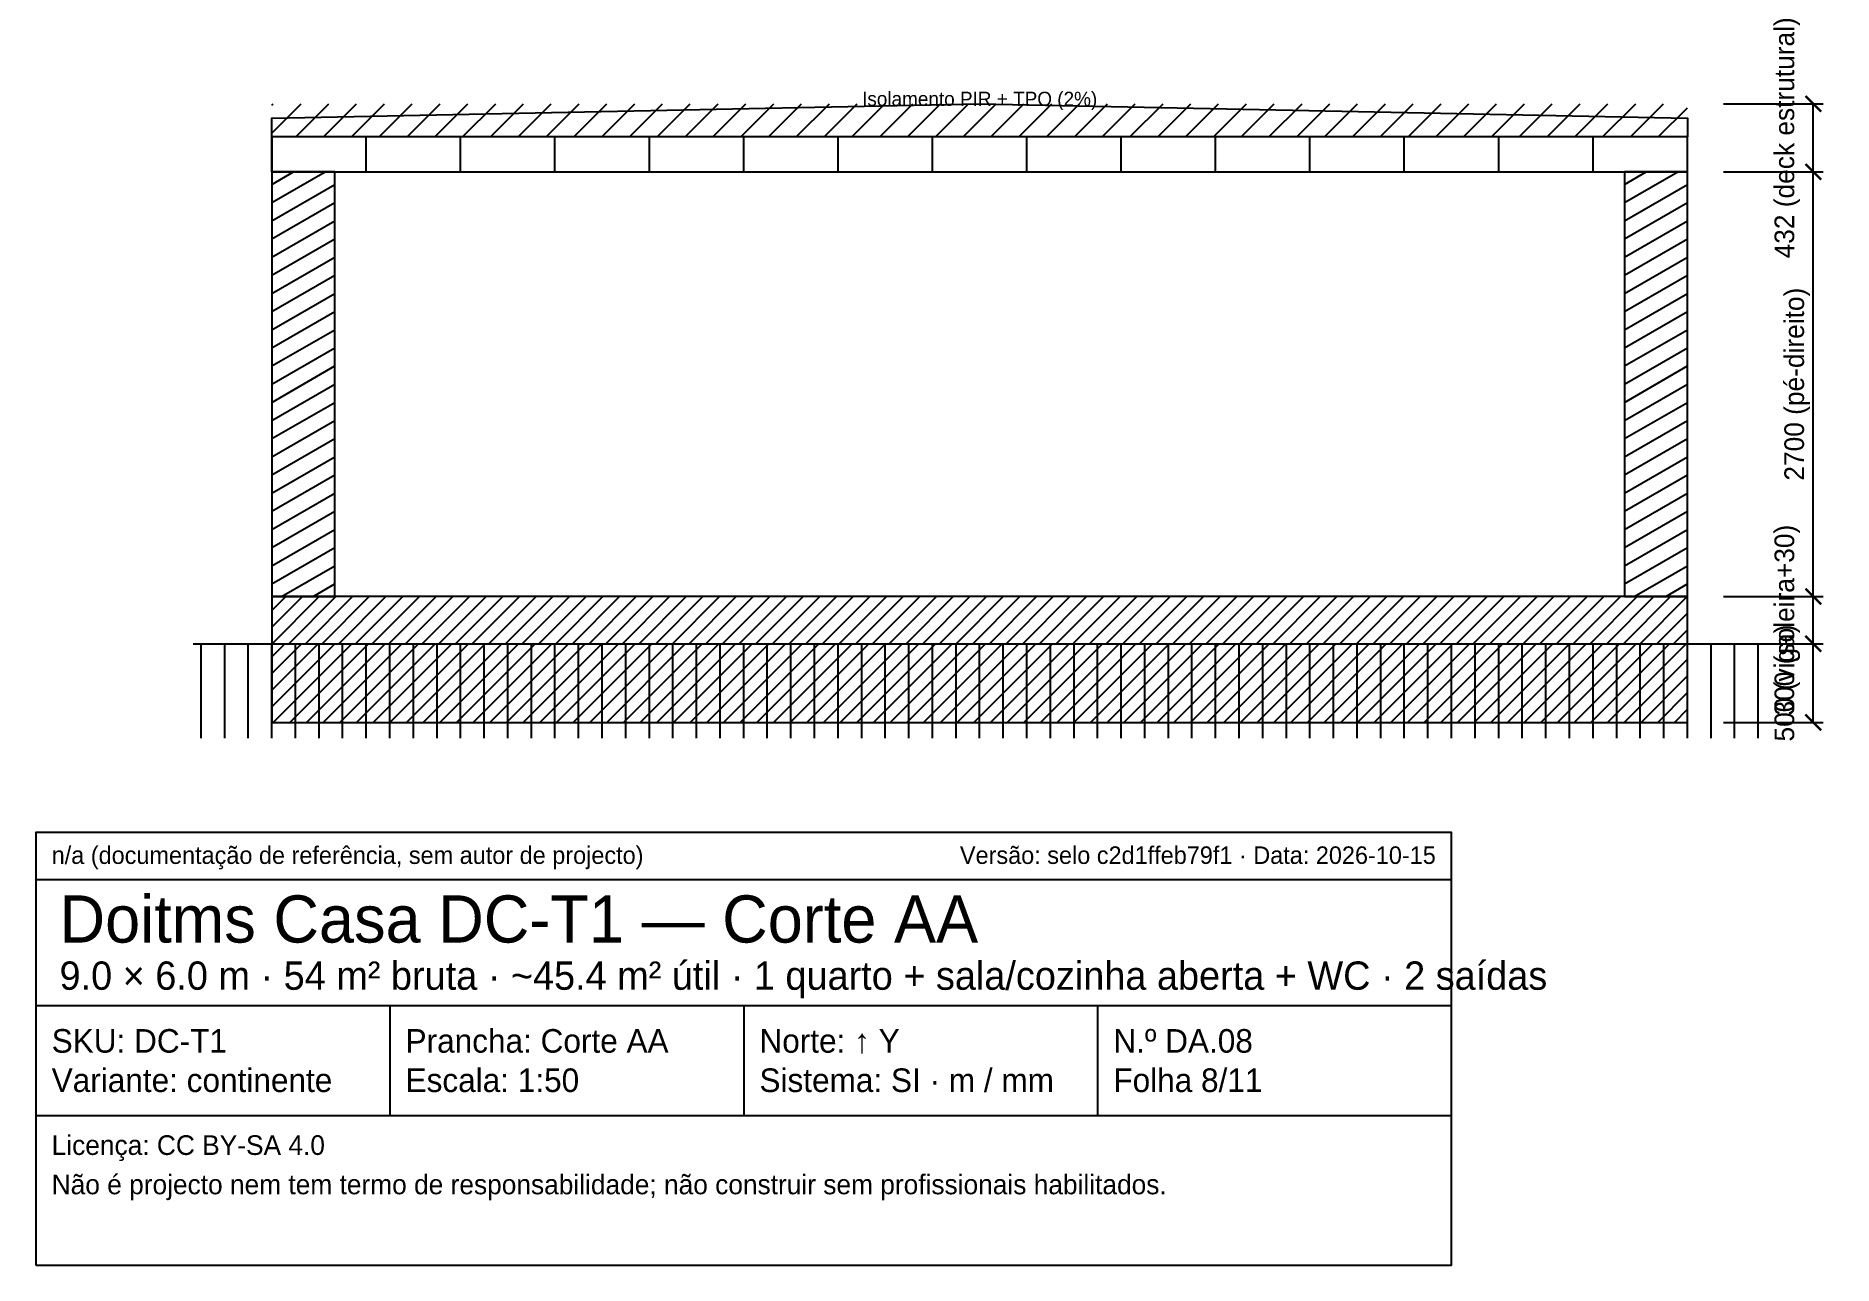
# Model space of a CAD drawing. Header units: millimetres. Extents: x -1500 to 9926, y -4250 to 3564.
import ezdxf
from ezdxf.enums import TextEntityAlignment as Align

# ---------------------------------------------------------------- set-up
doc = ezdxf.new("R2010")
doc.units = ezdxf.units.MM
for name, color, linetype in [('DC-COTAS', 1, 'CONTINUOUS'), ('DC-DECK', 8, 'CONTINUOUS'), ('DC-HACHURA', 9, 'CONTINUOUS'), ('DC-LGSF-VIGAS', 5, 'CONTINUOUS'), ('DC-PAREDES-EXT', 7, 'CONTINUOUS'), ('DC-PAREDES-INT', 7, 'CONTINUOUS'), ('DC-PAVIMENTO', 8, 'CONTINUOUS'), ('DC-TERRENO', 8, 'CONTINUOUS'), ('DC-TITULO', 7, 'CONTINUOUS')]:
    doc.layers.add(name, color=color, linetype=linetype)
doc.dimstyles.new('DOITMS', dxfattribs={"dimtxt": 125, "dimasz": 100, "dimexe": 62.5, "dimexo": 30, "dimgap": 40, "dimtad": 1, "dimdec": 0, "dimblk": 'ARCHTICK', "dimcen": 2.5, "dimclrd": 256, "dimclre": 256, "dimclrt": 256, "dimazin": 3, "dimtfac": 1, "dimtmove": 0, "dimatfit": 3})

# ---------------------------------------------------------------- blocks, each defined once
blk = doc.blocks.new('_ARCHTICK')
at = {"color": 0, "linetype": 'BYBLOCK', "const_width": 0.15}
blk.add_lwpolyline([(-0.5, -0.5), (0.5, 0.5)], dxfattribs=at)

msp = doc.modelspace()

# ---------------------------------------------------------------- linework, layer by layer
at = {"layer": 'DC-DECK'}
for p, q in [((0, 2946.4), (185.6, 3132)), ((0, 3123.2), (8.8, 3132)), ((152.4, 2922), (362.4, 3132)), ((329.1, 2922), (539.1, 3132)), ((505.9, 2922), (715.9, 3132)), ((682.7, 2922), (892.7, 3132)), ((859.5, 2922), (1069.5, 3132)), ((1036.2, 2922), (1246.2, 3132)), ((1213, 2922), (1423, 3132)), ((1389.8, 2922), (1599.8, 3132)), ((1566.6, 2922), (1776.6, 3132)), ((1743.3, 2922), (1953.3, 3132)), ((1920.1, 2922), (2130.1, 3132)), ((2096.9, 2922), (2306.9, 3132)), ((2273.7, 2922), (2483.7, 3132)), ((2450.5, 2922), (2660.5, 3132)), ((2627.2, 2922), (2837.2, 3132)), ((2804, 2922), (3014, 3132)), ((2980.8, 2922), (3190.8, 3132)), ((3157.6, 2922), (3367.6, 3132)), ((3334.3, 2922), (3544.3, 3132)), ((3511.1, 2922), (3721.1, 3132)), ((3687.9, 2922), (3897.9, 3132)), ((3864.7, 2922), (4074.7, 3132)), ((4041.4, 2922), (4251.4, 3132)), ((4218.2, 2922), (4428.2, 3132)), ((4395, 2922), (4605, 3132)), ((4571.8, 2922), (4781.8, 3132)), ((4748.6, 2922), (4958.6, 3132)), ((4925.3, 2922), (5135.3, 3132)), ((5102.1, 2922), (5312.1, 3132)), ((5278.9, 2922), (5488.9, 3132)), ((5455.7, 2922), (5665.7, 3132)), ((5632.4, 2922), (5842.4, 3132)), ((5809.2, 2922), (6019.2, 3132)), ((5986, 2922), (6196, 3132)), ((6162.8, 2922), (6372.8, 3132)), ((6339.5, 2922), (6549.5, 3132)), ((6516.3, 2922), (6726.3, 3132)), ((6693.1, 2922), (6903.1, 3132)), ((6869.9, 2922), (7079.9, 3132)), ((7046.7, 2922), (7256.7, 3132)), ((7223.4, 2922), (7433.4, 3132)), ((7400.2, 2922), (7610.2, 3132)), ((7577, 2922), (7787, 3132)), ((7753.8, 2922), (7963.8, 3132)), ((7930.5, 2922), (8140.5, 3132)), ((8107.3, 2922), (8317.3, 3132)), ((8284.1, 2922), (8494.1, 3132)), ((8460.9, 2922), (8670.9, 3132)), ((8637.6, 2922), (8847.6, 3132)), ((8814.4, 2922), (9000, 3107.6)), ((0, 2700), (0, 2922)), ((600, 2700), (600, 2922)), ((1200, 2700), (1200, 2922)), ((1800, 2700), (1800, 2922)), ((2400, 2700), (2400, 2922)), ((3000, 2700), (3000, 2922)), ((3600, 2700), (3600, 2922)), ((4200, 2700), (4200, 2922)), ((4800, 2700), (4800, 2922)), ((5400, 2700), (5400, 2922)), ((6000, 2700), (6000, 2922)), ((6600, 2700), (6600, 2922)), ((7200, 2700), (7200, 2922)), ((7800, 2700), (7800, 2922)), ((8400, 2700), (8400, 2922)), ((8991.2, 2922), (9000, 2930.8)), ((9000, 2700), (9000, 2922))]:
    msp.add_line(p, q, dxfattribs=at)
for points in [[(0, 2922), (0, 3042), (4500, 3132), (9000, 3042), (9000, 2922)], [(0, 2700), (9000, 2700), (9000, 2922), (0, 2922)]]:
    msp.add_lwpolyline(points, close=True, dxfattribs=at)
at = {"layer": 'DC-HACHURA'}
for p, q in [((0, 2504.7), (338.3, 2700)), ((0, 2620.2), (138.3, 2700)), ((8600, 2504.7), (8938.3, 2700)), ((8600, 2620.2), (8738.3, 2700)), ((0, 2389.2), (400, 2620.2)), ((8600, 2389.2), (9000, 2620.2)), ((0, 2273.8), (400, 2504.7)), ((8600, 2273.8), (9000, 2504.7)), ((0, 2158.3), (400, 2389.2)), ((8600, 2158.3), (9000, 2389.2)), ((0, 2042.8), (400, 2273.8)), ((8600, 2042.8), (9000, 2273.8)), ((0, 1927.4), (400, 2158.3)), ((8600, 1927.4), (9000, 2158.3)), ((0, 1811.9), (400, 2042.8)), ((8600, 1811.9), (9000, 2042.8)), ((0, 1696.4), (400, 1927.4)), ((8600, 1696.4), (9000, 1927.4)), ((0, 1580.9), (400, 1811.9)), ((8600, 1580.9), (9000, 1811.9)), ((0, 1465.5), (400, 1696.4)), ((8600, 1465.5), (9000, 1696.4)), ((0, 1350), (400, 1580.9)), ((8600, 1350), (9000, 1580.9)), ((0, 1234.5), (400, 1465.5)), ((8600, 1234.5), (9000, 1465.5)), ((0, 1119.1), (400, 1350)), ((8600, 1119.1), (9000, 1350)), ((0, 1003.6), (400, 1234.5)), ((8600, 1003.6), (9000, 1234.5)), ((0, 888.1), (400, 1119.1)), ((8600, 888.1), (9000, 1119.1)), ((0, 772.6), (400, 1003.6)), ((8600, 772.6), (9000, 1003.6)), ((0, 657.2), (400, 888.1)), ((8600, 657.2), (9000, 888.1)), ((0, 541.7), (400, 772.6)), ((8600, 541.7), (9000, 772.6)), ((0, 426.2), (400, 657.2)), ((8600, 426.2), (9000, 657.2)), ((0, 310.8), (400, 541.7)), ((8600, 310.8), (9000, 541.7)), ((0, 195.3), (400, 426.2)), ((8600, 195.3), (9000, 426.2)), ((0, 79.8), (400, 310.8)), ((8600, 79.8), (9000, 310.8)), ((61.7, 0), (400, 195.3)), ((8661.7, 0), (9000, 195.3)), ((0, -195.2), (195.2, 0)), ((0, -89.2), (89.2, 0)), ((1.3, -300), (301.3, 0)), ((107.4, -300), (407.4, 0)), ((213.4, -300), (513.4, 0)), ((261.7, 0), (400, 79.8)), ((319.5, -300), (619.5, 0)), ((425.6, -300), (725.6, 0)), ((531.6, -300), (831.6, 0)), ((637.7, -300), (937.7, 0)), ((743.8, -300), (1043.8, 0)), ((849.8, -300), (1149.8, 0)), ((955.9, -300), (1255.9, 0)), ((1062, -300), (1362, 0)), ((1168, -300), (1468, 0)), ((1274.1, -300), (1574.1, 0)), ((1380.2, -300), (1680.2, 0)), ((1486.2, -300), (1786.2, 0)), ((1592.3, -300), (1892.3, 0)), ((1698.3, -300), (1998.3, 0)), ((1804.4, -300), (2104.4, 0)), ((1910.5, -300), (2210.5, 0)), ((2016.5, -300), (2316.5, 0)), ((2122.6, -300), (2422.6, 0)), ((2228.7, -300), (2528.7, 0)), ((2334.7, -300), (2634.7, 0)), ((2440.8, -300), (2740.8, 0)), ((2546.9, -300), (2846.9, 0)), ((2652.9, -300), (2952.9, 0)), ((2759, -300), (3059, 0)), ((2865.1, -300), (3165.1, 0)), ((2971.1, -300), (3271.1, 0)), ((3077.2, -300), (3377.2, 0)), ((3183.3, -300), (3483.3, 0)), ((3289.3, -300), (3589.3, 0)), ((3395.4, -300), (3695.4, 0)), ((3501.5, -300), (3801.5, 0)), ((3607.5, -300), (3907.5, 0)), ((3713.6, -300), (4013.6, 0)), ((3819.7, -300), (4119.7, 0)), ((3925.7, -300), (4225.7, 0)), ((4031.8, -300), (4331.8, 0)), ((4137.9, -300), (4437.9, 0)), ((4456.1, -300), (4756.1, 0)), ((4562.1, -300), (4862.1, 0)), ((4668.2, -300), (4968.2, 0)), ((4774.3, -300), (5074.3, 0)), ((4880.3, -300), (5180.3, 0)), ((4986.4, -300), (5286.4, 0)), ((5092.5, -300), (5392.5, 0)), ((5198.5, -300), (5498.5, 0)), ((5304.6, -300), (5604.6, 0)), ((5410.7, -300), (5710.7, 0)), ((5516.7, -300), (5816.7, 0)), ((5622.8, -300), (5922.8, 0)), ((5834.9, -300), (6134.9, 0)), ((5941, -300), (6241, 0)), ((6153.1, -300), (6453.1, 0)), ((6259.2, -300), (6559.2, 0)), ((6365.3, -300), (6665.3, 0)), ((6471.3, -300), (6771.3, 0)), ((6683.5, -300), (6983.5, 0)), ((6789.5, -300), (7089.5, 0)), ((6895.6, -300), (7195.6, 0)), ((7001.7, -300), (7301.7, 0)), ((7107.7, -300), (7407.7, 0)), ((7213.8, -300), (7513.8, 0)), ((7319.8, -300), (7619.8, 0)), ((7425.9, -300), (7725.9, 0)), ((7532, -300), (7832, 0)), ((7638, -300), (7938, 0)), ((7744.1, -300), (8044.1, 0)), ((7850.2, -300), (8150.2, 0)), ((7956.2, -300), (8256.2, 0)), ((8062.3, -300), (8362.3, 0)), ((8168.4, -300), (8468.4, 0)), ((8274.4, -300), (8574.4, 0)), ((8380.5, -300), (8680.5, 0)), ((8486.6, -300), (8786.6, 0)), ((8592.6, -300), (8892.6, 0)), ((8698.7, -300), (8998.7, 0)), ((8861.7, 0), (9000, 79.8)), ((4243.9, -300), (4543.9, 0)), ((4350, -300), (4650, 0)), ((5728.9, -300), (6028.9, 0)), ((6047.1, -300), (6347.1, 0)), ((6577.4, -300), (6877.4, 0)), ((8804.8, -300), (9000, -104.8)), ((8910.8, -300), (9000, -210.8)), ((-450, -900), (-450, -300)), ((-300, -900), (-300, -300)), ((-150, -900), (-150, -300)), ((0, -900), (0, -300)), ((0, -701.3), (401.3, -300)), ((0, -595.2), (295.2, -300)), ((0, -489.2), (189.2, -300)), ((0, -383.1), (83.1, -300)), ((7.4, -800), (507.4, -300)), ((113.4, -800), (613.4, -300)), ((150, -900), (150, -300)), ((219.5, -800), (719.5, -300)), ((300, -900), (300, -300)), ((325.6, -800), (825.6, -300)), ((431.6, -800), (931.6, -300)), ((450, -900), (450, -300)), ((537.7, -800), (1037.7, -300)), ((600, -900), (600, -300)), ((643.8, -800), (1143.8, -300)), ((749.8, -800), (1249.8, -300)), ((750, -900), (750, -300)), ((855.9, -800), (1355.9, -300)), ((900, -900), (900, -300)), ((962, -800), (1462, -300)), ((1050, -900), (1050, -300)), ((1068, -800), (1568, -300)), ((1174.1, -800), (1674.1, -300)), ((1200, -900), (1200, -300)), ((1280.2, -800), (1780.2, -300)), ((1350, -900), (1350, -300)), ((1386.2, -800), (1886.2, -300)), ((1492.3, -800), (1992.3, -300)), ((1500, -900), (1500, -300)), ((1598.3, -800), (2098.3, -300)), ((1650, -900), (1650, -300)), ((1704.4, -800), (2204.4, -300)), ((1800, -900), (1800, -300)), ((1810.5, -800), (2310.5, -300)), ((1916.5, -800), (2416.5, -300)), ((1950, -900), (1950, -300)), ((2022.6, -800), (2522.6, -300)), ((2100, -900), (2100, -300)), ((2128.7, -800), (2628.7, -300)), ((2234.7, -800), (2734.7, -300)), ((2250, -900), (2250, -300)), ((2340.8, -800), (2840.8, -300)), ((2400, -900), (2400, -300)), ((2446.9, -800), (2946.9, -300)), ((2550, -900), (2550, -300)), ((2552.9, -800), (3052.9, -300)), ((2659, -800), (3159, -300)), ((2700, -900), (2700, -300)), ((2765.1, -800), (3265.1, -300)), ((2850, -900), (2850, -300)), ((2871.1, -800), (3371.1, -300)), ((2977.2, -800), (3477.2, -300)), ((3000, -900), (3000, -300)), ((3083.3, -800), (3583.3, -300)), ((3150, -900), (3150, -300)), ((3189.3, -800), (3689.3, -300)), ((3295.4, -800), (3795.4, -300)), ((3300, -900), (3300, -300)), ((3401.5, -800), (3901.5, -300)), ((3450, -900), (3450, -300)), ((3507.5, -800), (4007.5, -300)), ((3600, -900), (3600, -300)), ((3613.6, -800), (4113.6, -300)), ((3719.7, -800), (4219.7, -300)), ((3750, -900), (3750, -300)), ((3825.7, -800), (4325.7, -300)), ((3900, -900), (3900, -300)), ((3931.8, -800), (4431.8, -300)), ((4037.9, -800), (4537.9, -300)), ((4050, -900), (4050, -300)), ((4143.9, -800), (4643.9, -300)), ((4200, -900), (4200, -300)), ((4250, -800), (4750, -300)), ((4350, -900), (4350, -300)), ((4356.1, -800), (4856.1, -300)), ((4462.1, -800), (4962.1, -300)), ((4500, -900), (4500, -300)), ((4568.2, -800), (5068.2, -300)), ((4650, -900), (4650, -300)), ((4674.3, -800), (5174.3, -300)), ((4780.3, -800), (5280.3, -300)), ((4800, -900), (4800, -300)), ((4886.4, -800), (5386.4, -300)), ((4950, -900), (4950, -300)), ((4992.5, -800), (5492.5, -300)), ((5098.5, -800), (5598.5, -300)), ((5100, -900), (5100, -300)), ((5204.6, -800), (5704.6, -300)), ((5250, -900), (5250, -300)), ((5310.7, -800), (5810.7, -300)), ((5400, -900), (5400, -300)), ((5416.7, -800), (5916.7, -300)), ((5522.8, -800), (6022.8, -300)), ((5550, -900), (5550, -300)), ((5628.9, -800), (6128.9, -300)), ((5700, -900), (5700, -300)), ((5734.9, -800), (6234.9, -300)), ((5841, -800), (6341, -300)), ((5850, -900), (5850, -300)), ((5947.1, -800), (6447.1, -300)), ((6000, -900), (6000, -300)), ((6053.1, -800), (6553.1, -300)), ((6150, -900), (6150, -300)), ((6159.2, -800), (6659.2, -300)), ((6265.3, -800), (6765.3, -300)), ((6300, -900), (6300, -300)), ((6371.3, -800), (6871.3, -300)), ((6450, -900), (6450, -300)), ((6477.4, -800), (6977.4, -300)), ((6583.5, -800), (7083.5, -300)), ((6600, -900), (6600, -300)), ((6689.5, -800), (7189.5, -300)), ((6750, -900), (6750, -300)), ((6795.6, -800), (7295.6, -300)), ((6900, -900), (6900, -300)), ((6901.7, -800), (7401.7, -300)), ((7007.7, -800), (7507.7, -300)), ((7050, -900), (7050, -300)), ((7113.8, -800), (7613.8, -300)), ((7200, -900), (7200, -300)), ((7219.8, -800), (7719.8, -300)), ((7325.9, -800), (7825.9, -300)), ((7350, -900), (7350, -300)), ((7432, -800), (7932, -300)), ((7500, -900), (7500, -300)), ((7538, -800), (8038, -300)), ((7644.1, -800), (8144.1, -300)), ((7650, -900), (7650, -300)), ((7750.2, -800), (8250.2, -300)), ((7800, -900), (7800, -300)), ((7856.2, -800), (8356.2, -300)), ((7950, -900), (7950, -300)), ((7962.3, -800), (8462.3, -300)), ((8068.4, -800), (8568.4, -300)), ((8100, -900), (8100, -300)), ((8174.4, -800), (8674.4, -300)), ((8250, -900), (8250, -300)), ((8280.5, -800), (8780.5, -300)), ((8386.6, -800), (8886.6, -300)), ((8400, -900), (8400, -300)), ((8492.6, -800), (8992.6, -300)), ((8550, -900), (8550, -300)), ((8700, -900), (8700, -300)), ((8850, -900), (8850, -300)), ((9000, -900), (9000, -300)), ((9150, -900), (9150, -300)), ((9300, -900), (9300, -300)), ((9450, -900), (9450, -300)), ((8598.7, -800), (9000, -398.7)), ((8704.8, -800), (9000, -504.8)), ((8810.8, -800), (9000, -610.8)), ((8916.9, -800), (9000, -716.9))]:
    msp.add_line(p, q, dxfattribs=at)
at = {"layer": 'DC-LGSF-VIGAS'}
msp.add_lwpolyline([(0, -300), (0, -800), (9000, -800), (9000, -300)], dxfattribs=at)
at = {"layer": 'DC-PAREDES-EXT'}
for points in [[(0, 0), (400, 0), (400, 2700), (0, 2700)], [(8600, 0), (9000, 0), (9000, 2700), (8600, 2700)]]:
    msp.add_lwpolyline(points, close=True, dxfattribs=at)
at = {"layer": 'DC-PAREDES-INT'}
msp.add_line((400, 2700), (8600, 2700), dxfattribs=at)
at = {"layer": 'DC-PAVIMENTO'}
msp.add_lwpolyline([(0, -300), (9000, -300), (9000, 0), (0, 0)], close=True, dxfattribs=at)
at = {"layer": 'DC-TERRENO'}
msp.add_line((-500, -300), (9500, -300), dxfattribs=at)
at = {"layer": 'DC-TITULO'}
for p, q in [((-1500, -1800), (7500, -1800)), ((-1500, -2600), (7500, -2600)), ((750, -2600), (750, -3300)), ((3000, -2600), (3000, -3300)), ((5250, -2600), (5250, -3300)), ((-1500, -3300), (7500, -3300))]:
    msp.add_line(p, q, dxfattribs=at)
msp.add_lwpolyline([(-1500, -4250), (7500, -4250), (7500, -1500), (-1500, -1500)], close=True, dxfattribs=at)

# ---------------------------------------------------------------- texts
at = {"layer": 'DC-DECK'}
msp.add_text('Isolamento PIR + TPO (2%)', height=90, dxfattribs=at).set_placement((4500, 3092), align=Align.BOTTOM_CENTER)
at = {"layer": 'DC-TITULO'}
for s, height, p in [('n/a (documentação de referência, sem autor de projecto)', 111.5, (-1400, -1700)), ('Doitms Casa DC-T1 — Corte AA', 300, (-1350, -2200)), ('9.0 × 6.0 m · 54 m² bruta · ~45.4 m² útil · 1 quarto + sala/cozinha aberta + WC · 2 saídas', 180, (-1350, -2500)), ('Prancha: Corte AA', 150, (850, -2900)), ('SKU: DC-T1', 150, (-1400, -2900)), ('Norte: ↑ Y', 150, (3100, -2900)), ('N.º DA.08', 150, (5350, -2900)), ('Variante: continente', 150, (-1400, -3150)), ('Escala: 1:50', 150, (850, -3150)), ('Sistema: SI · m / mm', 150, (3100, -3150)), ('Folha 8/11', 150, (5350, -3150)), ('Licença: CC BY-SA 4.0', 125, (-1400, -3550)), ('Não é projecto nem tem termo de responsabilidade; não construir sem profissionais habilitados.', 125, (-1400, -3800))]:
    msp.add_text(s, height=height, dxfattribs=at).set_placement(p)
msp.add_text('Versão: selo c2d1ffeb79f1 · Data: 2026-10-15', height=111.5, dxfattribs=at).set_placement((7400, -1700), align=Align.RIGHT)

# ---------------------------------------------------------------- dimensions: what is measured, and where the dimension line sits
at = {"layer": 'DC-COTAS'}
for base, p1, p2, text in [((9800, 2700), (9200, 2700), (9200, 3132), '432 (deck estrutural)'), ((9800, 0), (9200, 0), (9200, 2700), '2700 (pé-direito)'), ((9800, -300), (9200, -300), (9200, 0), '300 (soleira+30)'), ((9800, -800), (9200, -800), (9200, -300), '500 (viga)')]:
    msp.add_linear_dim(base=base, p1=p1, p2=p2, angle=90, text=text, dimstyle='DOITMS', dxfattribs=at).render()

doc.saveas('drawing.dxf')
